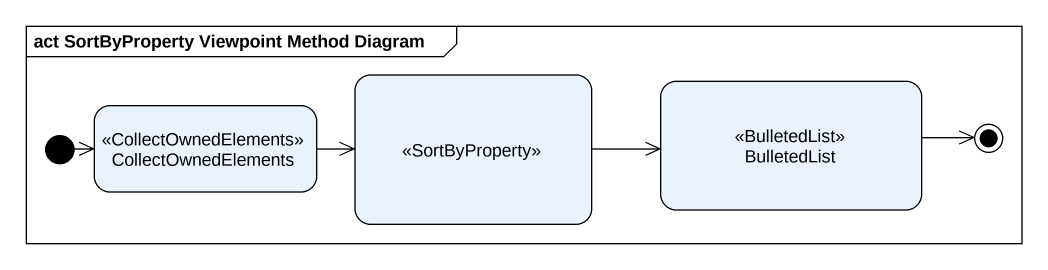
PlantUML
@startuml
mainframe act SortByProperty Viewpoint Method Diagram
hide empty description
state " " as state1 <<SortByProperty>>
state BulletedList <<BulletedList>>
state CollectOwnedElements <<CollectOwnedElements>>
[*] -right-> CollectOwnedElements
state1 -right-> BulletedList
CollectOwnedElements -right-> state1
BulletedList -right-> [*]
@enduml
